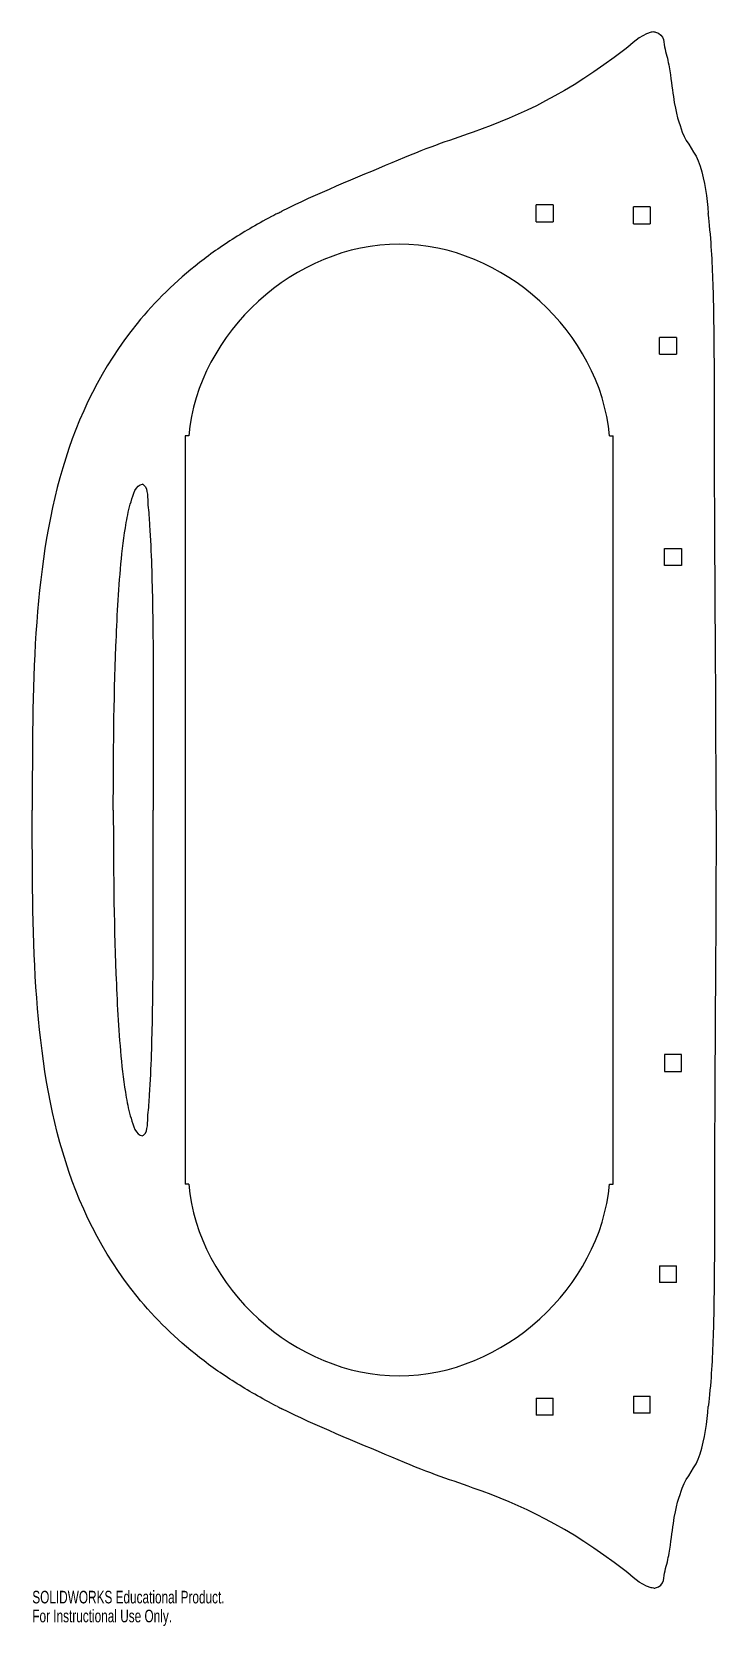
# Model space of a CAD drawing. Header units: millimetres. Extents: x -272 to -10, y -313 to 298.
import ezdxf

# ---------------------------------------------------------------- set-up
doc = ezdxf.new("R2010")
doc.units = ezdxf.units.MM
doc.styles.add('SLDTEXTSTYLE0', font='TXT', dxfattribs={"width": 0.7})

msp = doc.modelspace()

# ---------------------------------------------------------------- linework, layer by layer
at = {"color": 7, "linetype": 'Continuous', "lineweight": 25}
for p, q in [((-71.97, 232.05), (-78.48, 232.05)), ((-78.48, 225.55), (-78.48, 232.05)), ((-71.97, 232.05), (-71.97, 225.55)), ((-34.75, 231.25), (-41.25, 231.25)), ((-41.25, 224.75), (-41.25, 231.25)), ((-34.75, 231.25), (-34.75, 224.75)), ((-78.48, 225.55), (-71.97, 225.55)), ((-41.25, 224.75), (-34.75, 224.75)), ((-24.75, 181.25), (-31.25, 181.25)), ((-31.25, 174.75), (-31.25, 181.25)), ((-24.75, 181.25), (-24.75, 174.75)), ((-31.25, 174.75), (-24.75, 174.75)), ((-213, 143.5), (-213, -143.5)), ((-211.65, 143.5), (-213, 143.5)), ((-50.35, 143.5), (-49, 143.5)), ((-49, -143.5), (-49, 143.5)), ((-29.25, 93.75), (-29.25, 100.25)), ((-29.25, 100.25), (-22.75, 100.25)), ((-22.75, 100.25), (-22.75, 93.75)), ((-22.75, 93.75), (-29.25, 93.75)), ((-29.25, -93.75), (-29.25, -100.25)), ((-22.75, -93.75), (-29.25, -93.75)), ((-22.75, -100.25), (-22.75, -93.75)), ((-29.25, -100.25), (-22.75, -100.25)), ((-211.65, -143.5), (-213, -143.5)), ((-50.35, -143.5), (-49, -143.5)), ((-31.25, -174.75), (-31.25, -181.25)), ((-31.25, -174.75), (-24.75, -174.75)), ((-24.75, -181.25), (-24.75, -174.75)), ((-24.75, -181.25), (-31.25, -181.25)), ((-78.48, -225.55), (-78.48, -232.05)), ((-78.48, -225.55), (-71.97, -225.55)), ((-71.97, -232.05), (-71.97, -225.55)), ((-41.25, -224.75), (-41.25, -231.25)), ((-41.25, -224.75), (-34.75, -224.75)), ((-34.75, -231.25), (-34.75, -224.75)), ((-71.97, -232.05), (-78.48, -232.05)), ((-34.75, -231.25), (-41.25, -231.25))]:
    msp.add_line(p, q, dxfattribs=at)
for points in [[(-34.45, 298.23), (-39.34, 296.83), (-41.59, 293.91), (-44.48, 291.68)], [(-33.41, 298.4), (-33.81, 298.39), (-34.16, 298.32), (-34.45, 298.23)], [(-33.39, 298.4), (-33.4, 298.4), (-33.41, 298.4), (-33.41, 298.4)], [(-33.36, 298.4), (-33.37, 298.4), (-33.38, 298.4), (-33.39, 298.4)], [(-33.36, 298.4), (-33.29, 298.4), (-33.22, 298.4), (-33.15, 298.39)], [(-33.15, 298.39), (-33.03, 298.38), (-32.9, 298.36), (-32.81, 298.34)], [(-44.48, 291.68), (-66.36, 274.78), (-84.27, 266.45), (-102.61, 260)], [(-177.56, 228.8), (-177.03, 229.07), (-176.49, 229.35), (-175.95, 229.62)], [(-228.8, 124.59), (-228.97, 124.75), (-229.15, 124.98), (-229.4, 124.96)], [(-228.8, -124.59), (-228.97, -124.75), (-229.15, -124.98), (-229.4, -124.96)], [(-177.56, -228.8), (-177.03, -229.07), (-176.49, -229.35), (-175.95, -229.62)], [(-44.48, -291.68), (-66.36, -274.78), (-84.27, -266.45), (-102.61, -260)], [(-34.45, -298.23), (-39.34, -296.83), (-41.59, -293.91), (-44.48, -291.68)], [(-33.41, -298.4), (-33.81, -298.39), (-34.16, -298.32), (-34.45, -298.23)], [(-33.39, -298.4), (-33.4, -298.4), (-33.41, -298.4), (-33.41, -298.4)], [(-33.36, -298.4), (-33.37, -298.4), (-33.38, -298.4), (-33.39, -298.4)], [(-33.36, -298.4), (-33.29, -298.4), (-33.22, -298.4), (-33.15, -298.39)], [(-33.15, -298.39), (-33.03, -298.38), (-32.9, -298.36), (-32.81, -298.34)]]:
    msp.add_open_spline(points, degree=3, dxfattribs=at)
for points, knots in [([(-32.81, 298.34), (-28.87, 297.34), (-29.81, 294), (-28.42, 289.43), (-27.94, 287.14), (-26.8, 280.8), (-26.37, 276.97), (-25.02, 267.06), (-23.57, 262.96), (-22.5, 260)], [0, 0, 0, 0, 0.125, 0.125, 0.25, 0.25, 0.5, 0.5, 1, 1, 1, 1]), ([(-102.61, 260), (-112.92, 256.37), (-120.3, 253.94), (-147.26, 242.45), (-163.12, 236.09), (-175.95, 229.62)], [0, 0, 0, 0, 0.5, 0.5, 1, 1, 1, 1]), ([(-22.5, 260), (-20.79, 255.29), (-17.42, 252.65), (-13.8, 241.07), (-13.05, 234.93), (-12.54, 228.8)], [0, 0, 0, 0, 0.5, 0.5, 1, 1, 1, 1]), ([(-177.56, 228.8), (-179.01, 228.06), (-182.69, 226.11), (-187.95, 223.14), (-190.52, 221.62), (-198.12, 216.86), (-202.93, 213.51), (-216.63, 202.8), (-224.54, 195.01), (-245.01, 169.85), (-254.01, 151.19), (-271.73, 91.23), (-271.58, 46.05), (-271.58, 0)], [0, 0, 0, 0, 0.03125, 0.03125, 0.0625, 0.0625, 0.125, 0.125, 0.25, 0.25, 0.5, 0.5, 1, 1, 1, 1]), ([(-9.54, 0), (-9.54, 41.56), (-9.95, 82.75), (-10.16, 141.1), (-10.11, 160.27), (-10.33, 187.57), (-10.47, 196.54), (-10.96, 209.35), (-11.18, 213.56), (-11.76, 221.56), (-12.4, 227.34), (-12.54, 228.8)], [0, 0, 0, 0, 0.5, 0.5, 0.75, 0.75, 0.875, 0.875, 0.9375, 0.9375, 1, 1, 1, 1]), ([(-50.35, 143.5), (-54.04, 183.24), (-91.09, 217), (-170.91, 217), (-207.96, 183.24), (-211.65, 143.5)], [0, 0, 0, 0, 0.5, 0.5, 1, 1, 1, 1]), ([(-240.53, 0), (-240.53, 20.92), (-240.33, 41.85), (-239.13, 73.3), (-238.59, 83.8), (-237.11, 99.62), (-236.51, 104.91), (-235.1, 112.89), (-234.55, 115.57), (-232.92, 120.89), (-231.99, 124.71), (-229.4, 124.96)], [0, 0, 0, 0, 0.5, 0.5, 0.75, 0.75, 0.875, 0.875, 0.9375, 0.9375, 1, 1, 1, 1]), ([(-228.8, 124.59), (-227.09, 122.9), (-227.51, 119.52), (-226.98, 114.36), (-226.78, 111.78), (-226.28, 104.01), (-226.06, 98.84), (-225.54, 83.26), (-225.38, 72.87), (-225.12, 41.64), (-225.23, 20.78), (-225.23, 0)], [0, 0, 0, 0, 0.0625, 0.0625, 0.125, 0.125, 0.25, 0.25, 0.5, 0.5, 1, 1, 1, 1]), ([(-240.53, 0), (-240.53, -20.92), (-240.33, -41.85), (-239.13, -73.3), (-238.59, -83.8), (-237.11, -99.62), (-236.51, -104.91), (-235.1, -112.89), (-234.55, -115.57), (-232.92, -120.89), (-231.99, -124.71), (-229.4, -124.96)], [0, 0, 0, 0, 0.5, 0.5, 0.75, 0.75, 0.875, 0.875, 0.9375, 0.9375, 1, 1, 1, 1]), ([(-228.8, -124.59), (-227.09, -122.9), (-227.51, -119.52), (-226.98, -114.36), (-226.78, -111.78), (-226.28, -104.01), (-226.06, -98.84), (-225.54, -83.26), (-225.38, -72.87), (-225.12, -41.64), (-225.23, -20.78), (-225.23, 0)], [0, 0, 0, 0, 0.0625, 0.0625, 0.125, 0.125, 0.25, 0.25, 0.5, 0.5, 1, 1, 1, 1]), ([(-9.54, 0), (-9.54, -41.56), (-9.95, -82.75), (-10.16, -141.1), (-10.11, -160.27), (-10.33, -187.57), (-10.47, -196.54), (-10.96, -209.35), (-11.18, -213.56), (-11.76, -221.56), (-12.4, -227.34), (-12.54, -228.8)], [0, 0, 0, 0, 0.5, 0.5, 0.75, 0.75, 0.875, 0.875, 0.9375, 0.9375, 1, 1, 1, 1]), ([(-177.56, -228.8), (-179.01, -228.06), (-182.69, -226.11), (-187.95, -223.14), (-190.52, -221.62), (-198.12, -216.86), (-202.93, -213.51), (-216.63, -202.8), (-224.54, -195.01), (-245.01, -169.85), (-254.01, -151.19), (-271.73, -91.23), (-271.58, -46.05), (-271.58, 0)], [0, 0, 0, 0, 0.03125, 0.03125, 0.0625, 0.0625, 0.125, 0.125, 0.25, 0.25, 0.5, 0.5, 1, 1, 1, 1]), ([(-211.65, -143.5), (-207.96, -183.24), (-170.91, -217), (-91.09, -217), (-54.04, -183.24), (-50.35, -143.5)], [0, 0, 0, 0, 0.5, 0.5, 1, 1, 1, 1]), ([(-102.61, -260), (-112.92, -256.37), (-120.3, -253.94), (-147.26, -242.45), (-163.12, -236.09), (-175.95, -229.62)], [0, 0, 0, 0, 0.5, 0.5, 1, 1, 1, 1]), ([(-22.5, -260), (-20.79, -255.29), (-17.42, -252.65), (-13.8, -241.07), (-13.05, -234.93), (-12.54, -228.8)], [0, 0, 0, 0, 0.5, 0.5, 1, 1, 1, 1]), ([(-32.81, -298.34), (-28.87, -297.34), (-29.81, -294), (-28.42, -289.43), (-27.94, -287.14), (-26.8, -280.8), (-26.37, -276.97), (-25.02, -267.06), (-23.57, -262.96), (-22.5, -260)], [0, 0, 0, 0, 0.125, 0.125, 0.25, 0.25, 0.5, 0.5, 1, 1, 1, 1])]:
    msp.add_open_spline(points, degree=3, knots=knots, dxfattribs=at)

# ---------------------------------------------------------------- texts
at = {"color": 7, "linetype": 'Continuous', "char_height": 4.8336, "attachment_point": 1, "style": 'SLDTEXTSTYLE0'}
for s, insert in [('SOLIDWORKS Educational Product.', (-271.58, -299.42)), ('For Instructional Use Only.', (-271.58, -306.67))]:
    msp.add_mtext(s, dxfattribs=dict(at, insert=insert))

doc.saveas('drawing.dxf')
